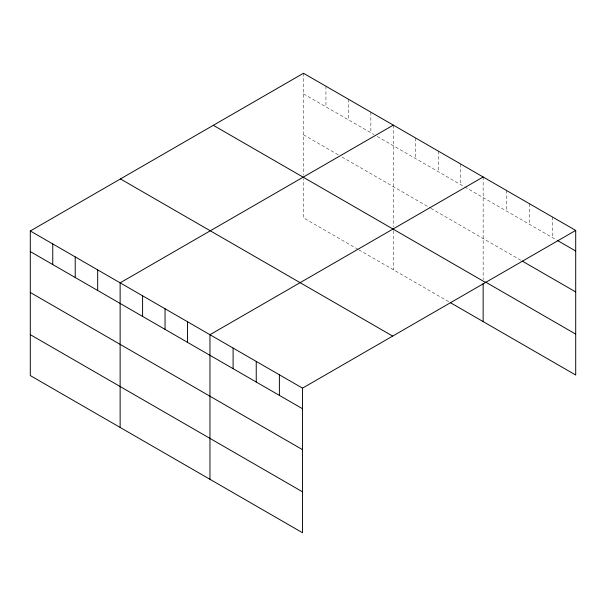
<?xml version="1.0" encoding="UTF-8"?>
<svg xmlns="http://www.w3.org/2000/svg" width="606" height="606" viewBox="0 0 606 606"><rect width="100%" height="100%" fill="white"/><g stroke="black" fill="none" stroke-linecap="round" stroke-linejoin="round"><path stroke-width="0.45" stroke-dasharray="3.03 2.27" d="M303.477 73.258L303.477 175.104M303.477 93.862L374.061 134.608M377.273 136.464L463.893 186.474M464.696 186.936L556.55 239.968M303.477 134.774L338.769 155.151M341.981 157.007L430.207 207.941M431.01 208.403L521.44 260.618M358.025 249.346L303.477 217.857L303.477 178.8M358.82 249.808L449.455 302.136M552.558 217.069L552.558 237.666M529.424 203.707L529.424 224.303M506.283 190.352L506.283 210.949M483.149 176.99L483.149 279.752M460.689 164.021L460.689 184.625M438.229 151.061L438.229 171.657M415.769 138.092L415.769 158.689M393.309 125.124L393.309 226.97M393.309 230.659L393.309 269.723M370.857 112.155L370.857 132.759M348.397 99.195L348.397 119.791M325.937 86.226L325.937 106.823"/><path stroke-width="0.91" d="M30.3 230.977L302.523 388.143L302.523 532.742L30.3 375.576L30.3 230.977L303.477 73.258L575.7 230.424L575.7 375.023L450.258 302.599M393.309 125.124L120.132 282.843L120.132 427.442M483.149 176.99L209.964 334.709L209.964 479.301M302.523 388.143L575.7 230.424M557.346 240.43L575.7 251.02M522.243 261.08L575.7 291.94M485.542 282.048L575.7 334.103M213.327 125.306L485.55 282.472M120.45 178.937L392.673 336.095M30.3 251.581L302.523 408.747M30.3 292.501L302.523 449.66M30.3 334.656L302.523 491.822M483.149 283.456L483.149 321.581M279.381 374.788L279.381 395.385M256.24 361.426L256.24 382.022M233.105 348.071L233.105 368.668M187.504 321.741L187.504 342.345M165.052 308.78L165.052 329.376M142.592 295.811L142.592 316.408M97.672 269.882L97.672 290.479M75.22 256.914L75.22 277.51M52.76 243.945L52.76 264.542"/></g></svg>
